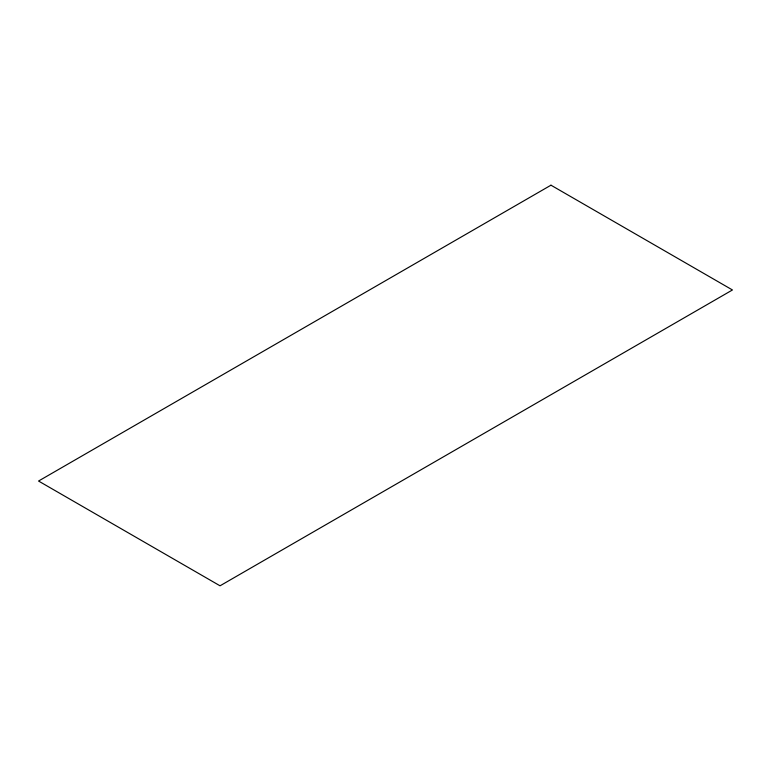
<?xml version="1.0" encoding="UTF-8"?>
<svg xmlns="http://www.w3.org/2000/svg" width="771" height="771" viewBox="0 0 771 771"><rect width="100%" height="100%" fill="white"/><g stroke="black" fill="none" stroke-linecap="round" stroke-linejoin="round"><path stroke-width="1.16" d="M550.966 185.194L38.55 481.037L220.034 585.806L732.45 289.963L550.966 185.194"/></g></svg>
